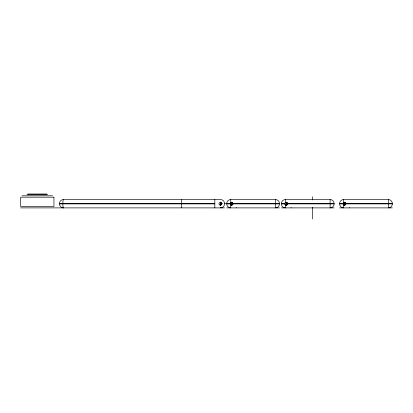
<?xml version="1.0" encoding="UTF-8"?>
<svg xmlns="http://www.w3.org/2000/svg" width="413" height="413" viewBox="0 0 413 413"><rect width="100%" height="100%" fill="white"/><g stroke="black" fill="none" stroke-linecap="round" stroke-linejoin="round"><path stroke-width="0.62" d="M27.661 194.017L46.922 194.017M26.974 194.709L47.614 194.709M22.028 195.793L52.559 195.793M220.537 207.486L220.537 207.878A3.996 3.996 0 0 0 224.533 203.893L224.533 203.557A3.996 3.996 0 0 0 220.537 199.567L63.478 199.567A3.996 0.63 90 0 0 63.308 199.722M230.743 199.567L230.743 202.638A1.368 1.332 -78.2 0 0 230.227 203.557A1.373 1.363 -89.8 0 0 230.227 203.893A1.368 1.337 79 0 0 230.743 204.812L230.743 207.889A3.996 3.996 0 0 1 226.747 203.893L226.747 203.557A3.996 3.996 0 0 1 230.743 199.567L275.461 199.567A3.996 3.996 0 0 1 279.451 203.557L279.451 203.893A3.996 3.996 0 0 1 275.461 207.889L275.461 199.567M285.388 202.638A1.368 1.332 -78.1 0 0 284.872 203.557A1.373 1.363 -89.8 0 0 284.872 203.893A1.363 1.332 79 0 0 285.388 204.812L285.388 207.889A3.996 3.996 0 0 1 281.392 203.893L281.392 203.557A3.996 3.996 0 0 1 285.388 199.567L330.106 199.567A3.996 3.996 0 0 1 334.096 203.557L334.096 203.893A3.996 3.996 0 0 1 330.106 207.889L330.106 199.567M343.642 199.567L343.642 202.638A1.363 1.327 -77.8 0 0 343.126 203.557A1.373 1.363 -89.8 0 0 343.126 203.893A1.368 1.337 79 0 0 343.642 204.812L343.642 207.889A3.996 3.996 0 0 1 339.646 203.893L339.646 203.557A3.996 3.996 0 0 1 343.642 199.567L388.354 199.567A3.996 3.996 0 0 1 392.35 203.557L392.35 203.893A3.996 3.996 0 0 1 388.354 207.889L388.354 199.567M59.482 203.557A3.996 3.996 0 0 1 63.478 199.567A3.996 0.63 -90 0 0 62.853 203.557L62.853 203.893A3.996 0.63 90 0 0 63.478 207.889A3.996 3.996 0 0 1 59.482 203.893L59.482 203.557L214.822 203.557M220.372 202.334A1.322 1.27 -0.5 0 1 220.537 202.344A1.384 1.384 44.8 0 1 221.745 203.557L222.039 203.557M226.747 203.557L230.227 203.557M279.451 203.557L232.978 203.557A1.363 1.347 22.7 0 0 230.795 202.587M281.392 203.557L284.872 203.557M334.096 203.557L287.624 203.557A1.363 1.347 22.7 0 0 285.44 202.587M339.646 203.557L343.126 203.557M392.35 203.557L345.877 203.557A1.363 1.347 22.7 0 0 343.693 202.587M220.372 203.728L222.22 203.728M224.682 203.728L225.916 203.728M231.605 203.728L232.834 203.728M286.25 203.728L287.484 203.728M344.499 203.728L345.733 203.728M59.482 203.893L214.822 203.893M220.372 205.122A1.322 1.27 0.5 0 0 220.537 205.111A1.384 1.384 -45 0 0 221.714 204.063A1.389 1.384 -45.3 0 0 221.745 203.893L222.039 203.893M226.747 203.893L230.227 203.893M279.451 203.893L232.978 203.893A1.363 1.347 -22.7 0 1 230.795 204.863M281.392 203.893L284.872 203.893M334.096 203.893L287.624 203.893A1.363 1.347 -22.7 0 1 285.44 204.863M339.646 203.893L343.126 203.893M392.35 203.893L345.877 203.893A1.363 1.347 -22.7 0 1 343.693 204.863M20.65 207.889L224.533 207.889M226.747 207.889L279.451 207.889M281.392 207.889L334.096 207.889M339.646 207.889L392.35 207.889M349.357 207.605L349.357 207.889M344.499 202.127L344.499 205.328M312.6 196.789L312.6 199.959M312.6 207.326L312.6 218.983M291.103 207.605L291.103 207.889M286.25 202.127L286.25 205.328M285.388 199.567L285.388 202.638M236.458 207.605L236.458 207.889M231.605 202.127L231.605 205.328M220.537 202.055L220.537 202.349M220.537 205.101L220.537 205.395M220.372 202.127L220.372 205.328M214.822 199.567L214.822 207.889M181.782 207.785A4.001 0.315 -90 0 1 181.534 203.893L181.534 203.557A4.001 0.315 -90 0 1 181.782 199.67M63.478 207.889A3.996 0.63 -90 0 1 63.246 207.605M221.75 203.557A1.322 1.26 89.9 0 1 221.75 203.893M53.938 197.182L20.65 197.182L20.65 206.5L53.938 206.5L53.938 197.182M219.675 204.925A1.389 1.389 0 0 0 221.755 203.728A1.389 1.389 0 0 0 219.675 202.525A1.389 1.389 0 0 0 219.675 204.925M285.553 204.925A1.389 1.389 0 0 0 287.634 203.728A1.389 1.389 0 0 0 285.553 202.525A1.389 1.389 0 0 0 285.553 204.925M230.908 204.925A1.389 1.389 0 0 0 232.989 203.728A1.389 1.389 0 0 0 230.908 202.525A1.389 1.389 0 0 0 230.908 204.925M343.807 204.925A1.389 1.389 0 0 0 345.887 203.728A1.389 1.389 0 0 0 343.807 202.525A1.389 1.389 0 0 0 343.807 204.925"/></g></svg>
